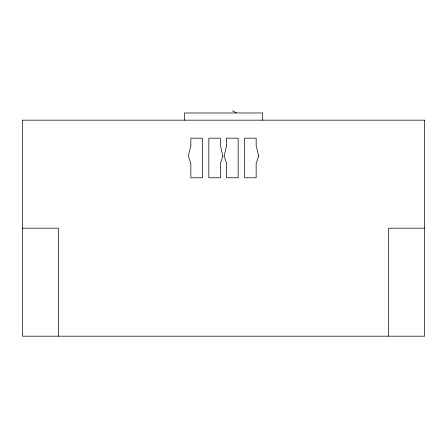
<?xml version="1.0" encoding="UTF-8"?>
<svg xmlns="http://www.w3.org/2000/svg" width="447" height="447" viewBox="0 0 447 447"><rect width="100%" height="100%" fill="white"/><g stroke="black" fill="none" stroke-linecap="round" stroke-linejoin="round"><path stroke-width="0.67" d="M22.35 228.182L58.35 228.182L58.35 336.189M424.65 228.182L388.65 228.182L388.65 336.189M232.395 110.811L236.642 112.974M262.635 120.17L262.635 112.974L184.365 112.974L184.365 120.17M190.841 145.376L188.321 156.176L190.841 163.373L190.841 177.777L202.362 177.777L202.362 138.173L190.841 138.173L190.841 145.376M226.635 145.376L224.115 156.176L226.635 163.373L226.635 177.777L238.156 177.777L238.156 138.173L226.635 138.173L226.635 145.376M222.885 156.176L220.365 163.373L220.365 177.777L208.844 177.777L208.844 138.173L220.365 138.173L220.365 145.376L222.885 156.176M258.679 156.176L256.159 163.373L256.159 177.777L244.638 177.777L244.638 138.173L256.159 138.173L256.159 145.376L258.679 156.176M424.65 120.17L22.35 120.17L22.35 336.189L424.65 336.189L424.65 120.17"/></g></svg>
